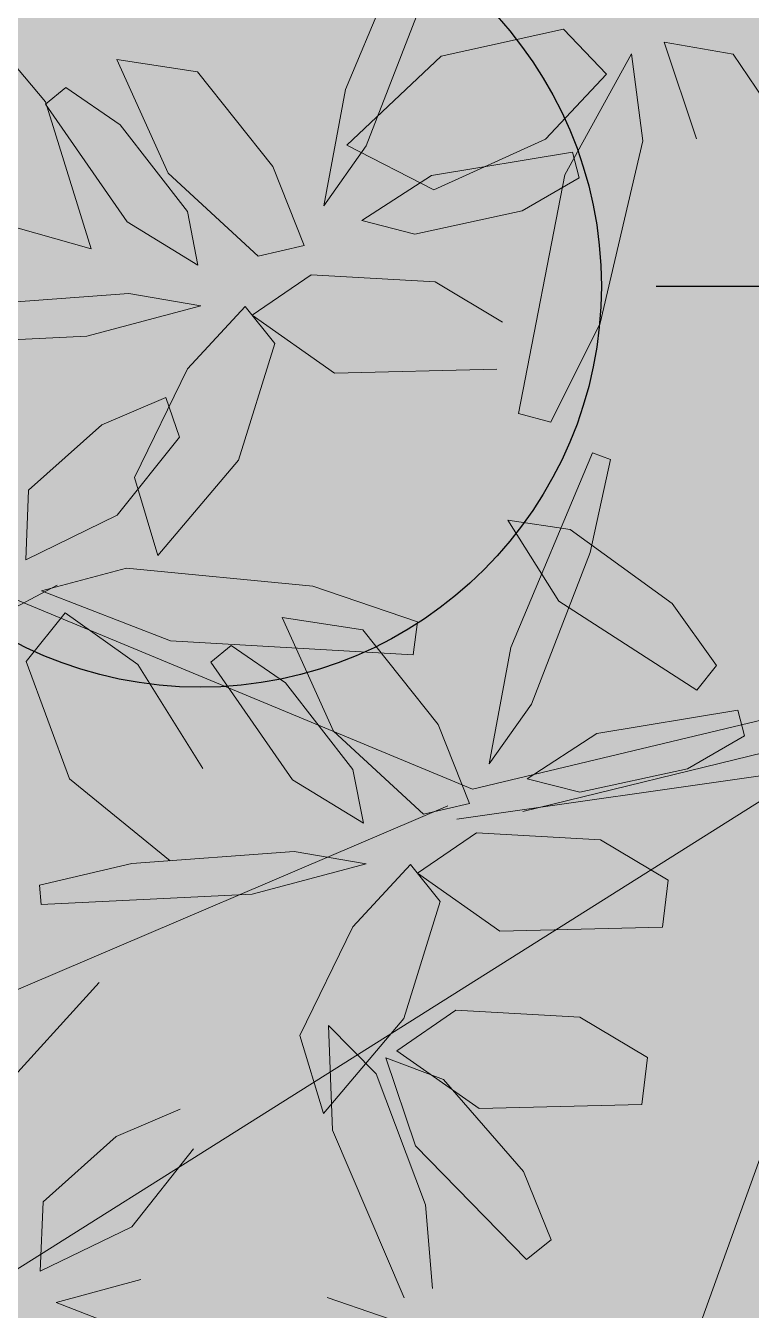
# Model space of a CAD drawing. Header units: metres. Extents: x 349703 to 349913, y 9282546 to 9282694.
# Drawn here: x 349746.114 to 349746.512, y 9282628.253 to 9282628.958 of the extents above; entities that cross this region are included whole.
import ezdxf

# ---------------------------------------------------------------- set-up
doc = ezdxf.new("R2010")
doc.units = ezdxf.units.M
doc.header["$LTSCALE"] = 0.25
for name, color, linetype, lineweight in [('AREA-VERDE', 3, 'CONTINUOUS', 9), ('ARQ-FONDO', 253, 'CONTINUOUS', 9), ('LLORAD-SIMB', 1, 'CONTINUOUS', 25), ('LLORAD-TEXTO', 1, 'CONTINUOUS', 25)]:
    doc.layers.add(name, color=color, linetype=linetype, lineweight=lineweight)

# ---------------------------------------------------------------- blocks, each defined once
blk = doc.blocks.new('WAKDOQ')
at = {"layer": 'AREA-VERDE', "lineweight": 0, "true_color": 0xc4e4b2, "transparency": 33554687}
h = blk.add_hatch(color=3, dxfattribs=at)
h.dxf.hatch_style = 1
h.paths.add_polyline_path([(349597.51754, 9282630.67616), (349595.38259, 9282630.67616), (349595.38259, 9282627.00629), (349597.51754, 9282627.00629)])
blk = doc.blocks.new('ARR2')
at = {"layer": 'ARQ-FONDO', "lineweight": 5}
for p, q in [((2740.194, 1214.7655), (2740.2585, 1214.9199)), ((2739.8791, 1214.847), (2739.9563, 1214.7558)), ((2740.2568, 1214.841), (2740.2102, 1214.7209)), ((2740.3668, 1214.8135), (2740.2699, 1214.792)), ((2740.4009, 1214.7777), (2740.3668, 1214.8135)), ((2740.4206, 1214.794), (2740.3678, 1214.698)), ((2740.4296, 1214.7249), (2740.4206, 1214.794)), ((2740.4466, 1214.8032), (2740.5011, 1214.7936)), ((2740.4721, 1214.7265), (2740.4466, 1214.8032)), ((2740.5011, 1214.7936), (2740.5447, 1214.7292)), ((2740.0127, 1214.7894), (2740.0766, 1214.7795)), ((2740.0534, 1214.6993), (2740.0127, 1214.7894)), ((2740.2699, 1214.792), (2740.1951, 1214.7214)), ((2740.0766, 1214.7795), (2740.1363, 1214.7046)), ((2740.3525, 1214.7262), (2740.4009, 1214.7777)), ((2739.9562, 1214.7539), (2739.9722, 1214.7673)), ((2739.9722, 1214.7673), (2740.0154, 1214.7377)), ((2740.1767, 1214.6735), (2740.194, 1214.7655)), ((2740.0209, 1214.6608), (2739.9562, 1214.7539)), ((2739.9563, 1214.7558), (2739.9924, 1214.6394)), ((2740.0154, 1214.7377), (2740.0687, 1214.6688)), ((2740.2639, 1214.6861), (2740.3525, 1214.7262)), ((2740.3958, 1214.5805), (2740.4296, 1214.7249)), ((2740.2102, 1214.7209), (2740.1767, 1214.6735)), ((2740.1951, 1214.7214), (2740.2639, 1214.6861)), ((2740.2621, 1214.6975), (2740.3739, 1214.7159)), ((2740.3739, 1214.7159), (2740.3792, 1214.6957)), ((2740.1363, 1214.7046), (2740.1611, 1214.6419)), ((2740.1246, 1214.6335), (2740.0534, 1214.6993)), ((2740.2069, 1214.6617), (2740.2621, 1214.6975)), ((2740.3678, 1214.698), (2740.3311, 1214.5088)), ((2740.3792, 1214.6957), (2740.3339, 1214.6694)), ((2740.0687, 1214.6688), (2740.077, 1214.6264)), ((2740.2488, 1214.651), (2740.2069, 1214.6617)), ((2740.3339, 1214.6694), (2740.2488, 1214.651)), ((2739.9924, 1214.6394), (2739.9155, 1214.661)), ((2740.077, 1214.6264), (2740.0209, 1214.6608)), ((2740.1611, 1214.6419), (2740.1246, 1214.6335)), ((2740.1668, 1214.6187), (2740.1199, 1214.5866)), ((2740.2651, 1214.6131), (2740.1668, 1214.6187)), ((2740.3185, 1214.5812), (2740.2651, 1214.6131)), ((2739.8937, 1214.5944), (2740.0221, 1214.604)), ((2740.0221, 1214.604), (2740.0793, 1214.594)), ((2740.0793, 1214.594), (2739.9888, 1214.5701)), ((2740.0687, 1214.5443), (2740.1145, 1214.5936)), ((2740.1145, 1214.5936), (2740.1379, 1214.5643)), ((2740.1199, 1214.5866), (2740.1853, 1214.5408)), ((2740.3567, 1214.502), (2740.3958, 1214.5805)), ((2739.9888, 1214.5701), (2739.8217, 1214.5619)), ((2740.1379, 1214.5643), (2740.1091, 1214.4717)), ((2740.2945, 1214.2111), (2739.492, 1214.5443)), ((2740.0267, 1214.4581), (2740.0687, 1214.5443)), ((2740.1853, 1214.5408), (2740.314, 1214.544)), ((2740.0008, 1214.4999), (2740.0516, 1214.5215)), ((2740.0516, 1214.5215), (2740.0623, 1214.4899)), ((2740.3311, 1214.5088), (2740.3567, 1214.502)), ((2739.9428, 1214.4481), (2740.0008, 1214.4999)), ((2740.0623, 1214.4899), (2740.0131, 1214.4282)), ((2740.1091, 1214.4717), (2740.0453, 1214.3962)), ((2740.3251, 1214.3232), (2740.3896, 1214.4776)), ((2740.4039, 1214.4723), (2740.3879, 1214.3987)), ((2740.3896, 1214.4776), (2740.4039, 1214.4723)), ((2740.0453, 1214.3962), (2740.0267, 1214.4581)), ((2739.9405, 1214.3928), (2739.9428, 1214.4481)), ((2740.0131, 1214.4282), (2739.9405, 1214.3928)), ((2740.3225, 1214.4241), (2740.3631, 1214.3601)), ((2740.372, 1214.4168), (2740.3225, 1214.4241)), ((2740.4529, 1214.3582), (2740.372, 1214.4168)), ((2740.3879, 1214.3987), (2740.3413, 1214.2785)), ((2740.0204, 1214.3863), (2739.9531, 1214.3682)), ((2740.168, 1214.372), (2740.0204, 1214.3863)), ((2739.9655, 1214.3726), (2739.4378, 1214.0937)), ((2739.9531, 1214.3682), (2740.0553, 1214.3287)), ((2740.251, 1214.3436), (2740.168, 1214.372)), ((2740.9352, 1214.3642), (2740.2945, 1214.2111)), ((2740.3631, 1214.3601), (2740.4724, 1214.2895)), ((2740.4879, 1214.3091), (2740.4529, 1214.3582)), ((2739.9718, 1214.3509), (2739.9409, 1214.3123)), ((2740.0294, 1214.3098), (2739.9718, 1214.3509)), ((2740.1438, 1214.347), (2740.2077, 1214.3372)), ((2740.1845, 1214.2569), (2740.1438, 1214.347)), ((2740.2077, 1214.3372), (2740.2674, 1214.2622)), ((2740.2477, 1214.3174), (2740.251, 1214.3436)), ((2740.3345, 1214.1933), (2740.9358, 1214.3402)), ((2740.0553, 1214.3287), (2740.2477, 1214.3174)), ((2740.0873, 1214.3116), (2740.1033, 1214.325)), ((2740.1033, 1214.325), (2740.1465, 1214.2954)), ((2740.3077, 1214.2312), (2740.3251, 1214.3232)), ((2739.9409, 1214.3123), (2739.9751, 1214.2191)), ((2740.0808, 1214.2273), (2740.0294, 1214.3098)), ((2740.152, 1214.2185), (2740.0873, 1214.3116)), ((2740.4724, 1214.2895), (2740.4879, 1214.3091)), ((2740.1465, 1214.2954), (2740.1997, 1214.2265)), ((2740.3413, 1214.2785), (2740.3077, 1214.2312)), ((2740.3932, 1214.2552), (2740.505, 1214.2735)), ((2740.505, 1214.2735), (2740.5103, 1214.2534)), ((2740.2557, 1214.1911), (2740.1845, 1214.2569)), ((2740.2674, 1214.2622), (2740.2922, 1214.1996)), ((2740.338, 1214.2193), (2740.3932, 1214.2552)), ((2740.5103, 1214.2534), (2740.4649, 1214.2271)), ((2739.6024, 1213.6218), (2740.5631, 1214.2272)), ((2740.1997, 1214.2265), (2740.2081, 1214.1841)), ((2740.2821, 1214.1872), (2740.5631, 1214.2272)), ((2740.6354, 1214.2321), (2740.3772, 1213.5152)), ((2740.4649, 1214.2271), (2740.3798, 1214.2087)), ((2739.9751, 1214.2191), (2740.055, 1214.1543)), ((2740.2081, 1214.1841), (2740.152, 1214.2185)), ((2740.3798, 1214.2087), (2740.338, 1214.2193)), ((2740.275, 1214.1978), (2739.5306, 1213.8801)), ((2740.2922, 1214.1996), (2740.2557, 1214.1911)), ((2740.2979, 1214.1764), (2740.251, 1214.1443)), ((2740.3961, 1214.1708), (2740.2979, 1214.1764)), ((2740.4496, 1214.1389), (2740.3961, 1214.1708)), ((2740.0247, 1214.152), (2740.1532, 1214.1616)), ((2740.1532, 1214.1616), (2740.2104, 1214.1517)), ((2739.9514, 1214.1348), (2740.0247, 1214.152)), ((2740.2104, 1214.1517), (2740.1199, 1214.1278)), ((2740.1997, 1214.1019), (2740.2456, 1214.1512)), ((2740.2456, 1214.1512), (2740.269, 1214.1219)), ((2740.251, 1214.1443), (2740.3164, 1214.0985)), ((2739.9528, 1214.1196), (2739.9514, 1214.1348)), ((2740.4451, 1214.1016), (2740.4496, 1214.1389)), ((2740.1199, 1214.1278), (2739.9528, 1214.1196)), ((2740.269, 1214.1219), (2740.2402, 1214.0293)), ((2740.1577, 1214.0158), (2740.1997, 1214.1019)), ((2740.3164, 1214.0985), (2740.4451, 1214.1016)), ((2739.9988, 1214.0577), (2739.6024, 1213.6218)), ((2740.2815, 1214.0357), (2740.2346, 1214.0036)), ((2740.3798, 1214.0302), (2740.2815, 1214.0357)), ((2740.4332, 1213.9983), (2740.3798, 1214.0302)), ((2740.2402, 1214.0293), (2740.1764, 1213.9539)), ((2740.1806, 1214.0237), (2740.1836, 1213.9407)), ((2740.2183, 1213.9854), (2740.1806, 1214.0237)), ((2740.1764, 1213.9539), (2740.1577, 1214.0158)), ((2740.2346, 1214.0036), (2740.3, 1213.9579)), ((2740.2258, 1213.998), (2740.2495, 1213.9283)), ((2740.2715, 1213.9808), (2740.2258, 1213.998)), ((2740.4287, 1213.961), (2740.4332, 1213.9983)), ((2740.2574, 1213.8814), (2740.2183, 1213.9854)), ((2740.3351, 1213.908), (2740.2715, 1213.9808)), ((2740.3, 1213.9579), (2740.4287, 1213.961)), ((2740.0122, 1213.9358), (2740.063, 1213.9574)), ((2740.1836, 1213.9407), (2740.2405, 1213.8078)), ((2739.9542, 1213.884), (2740.0122, 1213.9358)), ((2740.2495, 1213.9283), (2740.3375, 1213.8381)), ((2740.0736, 1213.9259), (2740.0245, 1213.8642)), ((2740.357, 1213.8537), (2740.3351, 1213.908)), ((2739.9519, 1213.8288), (2739.9542, 1213.884)), ((2740.2628, 1213.8153), (2740.2574, 1213.8814)), ((2740.0245, 1213.8642), (2739.9519, 1213.8288)), ((2740.3375, 1213.8381), (2740.357, 1213.8537)), ((2740.0317, 1213.8223), (2739.9645, 1213.8042)), ((2740.2623, 1213.7796), (2740.1793, 1213.808)), ((2739.9645, 1213.8042), (2740.0667, 1213.7646))]:
    blk.add_line(p, q, dxfattribs=at)

msp = doc.modelspace()

# ---------------------------------------------------------------- linework, layer by layer
at = {"layer": 'LLORAD-SIMB'}
msp.add_circle((349746.21, 9282628.815), 0.22, dxfattribs=at)
at = {"layer": 'LLORAD-TEXTO'}
msp.add_line((349746.46, 9282628.815), (349747.71, 9282628.815), dxfattribs=at)

# ---------------------------------------------------------------- block references
at = {"layer": 'ARQ-FONDO'}
msp.add_blockref('WAKDOQ', (150.24868, 0), dxfattribs=at)
at = {"layer": 'ARQ-FONDO', "xscale": 0.6917913537138002, "yscale": 0.6917913537138002, "zscale": 0.6917913537138002}
msp.add_blockref('ARR2', (347850.64723, 9281788.55845), dxfattribs=at)

doc.saveas('drawing.dxf')
